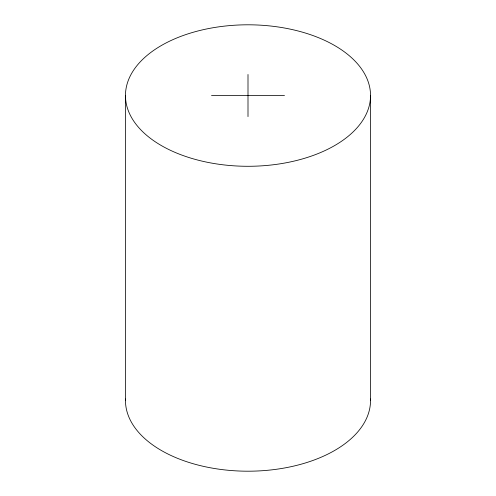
<?xml version="1.0" encoding="UTF-8"?>
<svg xmlns="http://www.w3.org/2000/svg" width="496" height="496" viewBox="0 0 496 496"><rect width="100%" height="100%" fill="white"/><g stroke="black" fill="none" stroke-linecap="round" stroke-linejoin="round"><path stroke-width="0.74" d="M211.519 95.542L284.481 95.542M370.537 95.542A122.537 70.742 0 0 1 186.732 156.81A122.537 70.742 0 0 1 186.732 34.28A122.537 70.742 0 0 1 370.537 95.542L370.537 400.458M248 74.481L248 116.61M125.463 95.542L125.463 400.458M370.506 398.989A122.537 70.742 0 0 1 248 471.2A122.537 70.742 0 0 1 125.494 398.989"/></g></svg>
